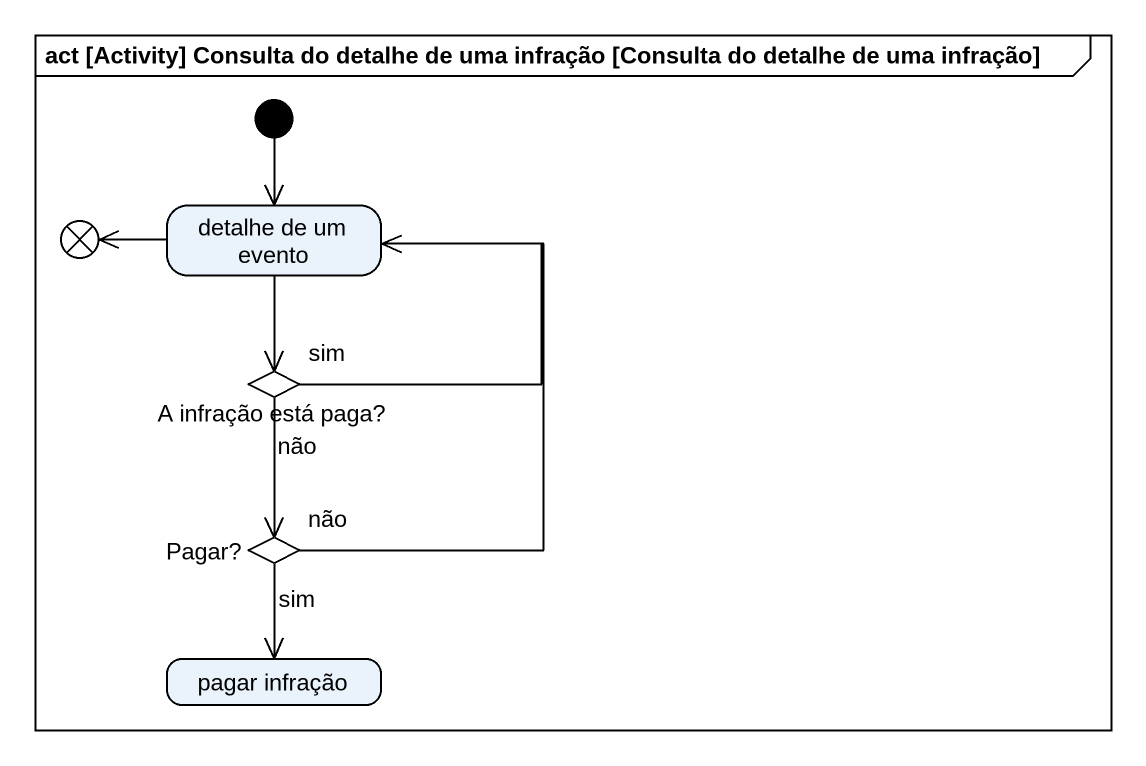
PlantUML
@startuml
mainframe act [Activity] Consulta do detalhe de uma infração [Consulta do detalhe de uma infração]
hide empty description
state flowfinal1 <<end>>
state "detalhe de um evento" as detalhe_de_um_evento
state "A infração está paga?" as A_infração_está_paga <<choice>>
state "Pagar?" as Pagar <<choice>>
state "pagar infração" as pagar_infração
[*] --> detalhe_de_um_evento
detalhe_de_um_evento -left-> flowfinal1
detalhe_de_um_evento --> A_infração_está_paga
A_infração_está_paga -up-> detalhe_de_um_evento : sim
A_infração_está_paga --> Pagar : não
Pagar -up-> detalhe_de_um_evento : não
Pagar --> pagar_infração : sim
@enduml
